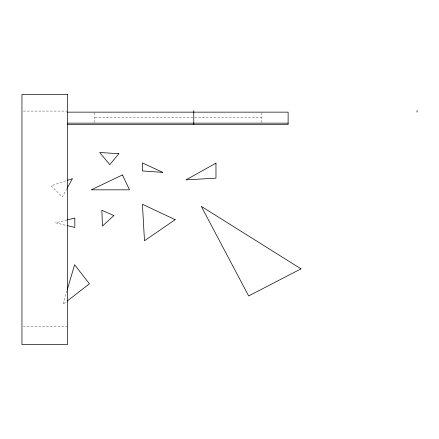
<?xml version="1.0" encoding="UTF-8"?>
<svg xmlns="http://www.w3.org/2000/svg" width="439" height="439" viewBox="0 0 439 439"><rect width="100%" height="100%" fill="white"/><g stroke="black" fill="none" stroke-linecap="round" stroke-linejoin="round"><path stroke-width="0.33" stroke-dasharray="2.19 1.65" d="M66.964 290.728L62.947 304.359L66.728 301.423M66.909 188.682L62.349 196.952L51.154 185.779L66.64 180.588M66.871 220.027L55.588 222.836L66.871 225.525M23.311 111.078L66.838 111.078M94.808 117.24L261.265 117.24M23.311 326.314L66.838 326.314M261.265 112.785L261.265 122.503M94.808 112.785L94.808 122.503"/><path stroke-width="0.66" d="M67.343 289.427L74.614 264.755L89.408 283.808L67.266 301.006M67.233 188.09L72.446 178.64L67.282 180.374M67.535 219.862L74.833 218.04L74.833 227.424L67.535 225.684M67.666 112.148L288.121 112.148L288.121 124.478L67.666 124.478M67.666 123.139L288.121 123.139M417.05 110.54L417.05 112.148M193.769 110.54L193.769 124.478M118.854 153.694L109.799 164.636L99.664 152.492L118.854 153.694M113.888 215.56L102.441 226.074L101.875 210.254L113.888 215.56M175.183 219.654L144.486 240.764L142.428 204.283L175.183 219.654M215.972 163.154L185.999 179.858L215.972 178.168L215.972 163.154M301.022 268.849L248.65 295.957L201.303 206.374L301.022 268.849M122.443 174.952L91.224 189.829L129.527 189.829L122.443 174.952M67.518 94.456L21.95 94.456L21.95 344.544L67.518 344.544L67.518 94.456M162.759 172.357L142.324 170.941L142.324 162.902L162.759 172.357"/></g></svg>
